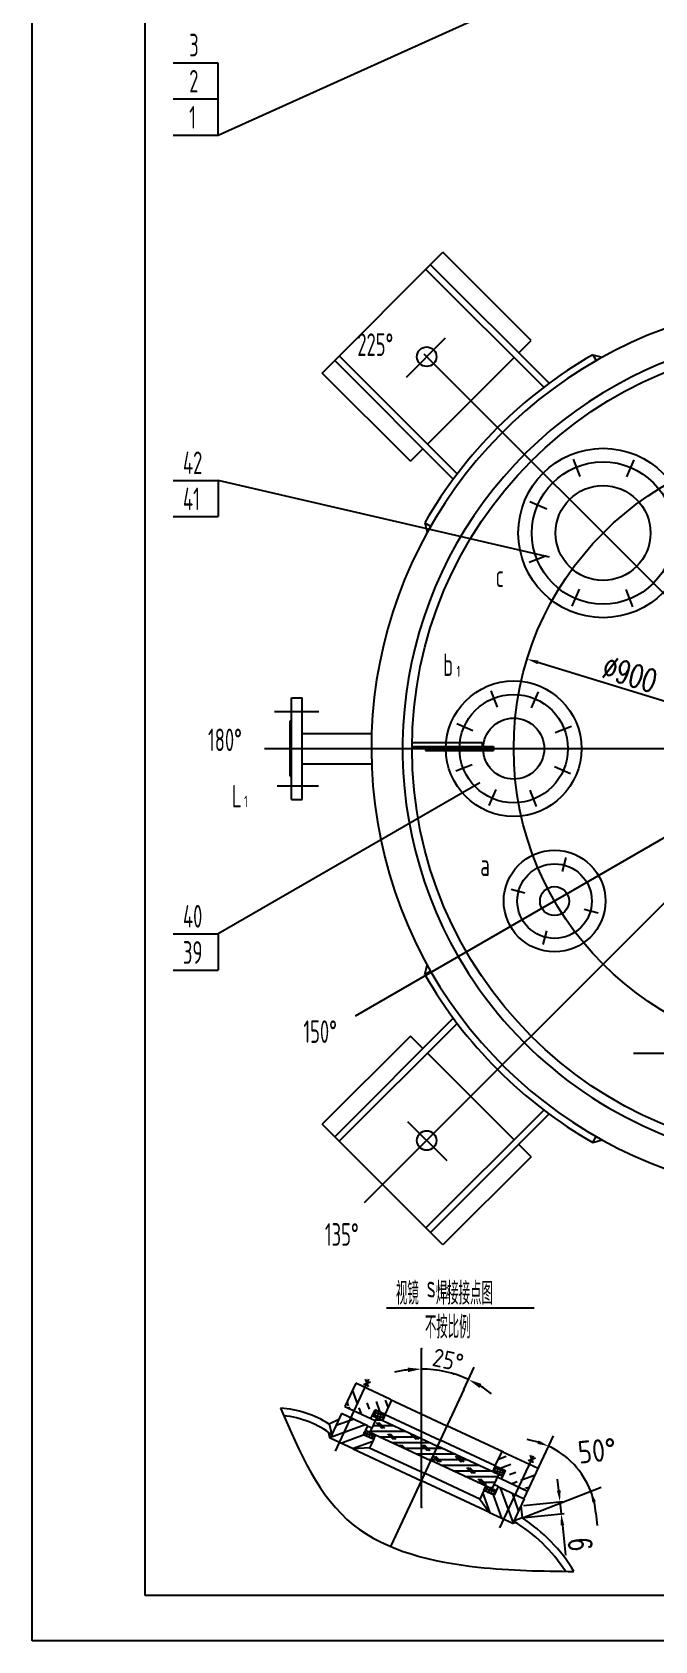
# Model space of a CAD drawing. Extents: x 174 to 768, y -773 to 68.
# Drawn here: x 174.3 to 312, y -772.7 to -416.6 of the extents above; entities that cross this region are included whole.
import ezdxf

# ---------------------------------------------------------------- set-up
doc = ezdxf.new("R2010")
doc.units = 0
doc.header["$MEASUREMENT"] = 0
doc.layers.get('DEFPOINTS').update_dxf_attribs({"linetype": 'CONTINUOUS', "lineweight": 30})
doc.layers.add('DIM', color=7, linetype='CONTINUOUS')
doc.styles.add('HZ5', font='romans.shx', dxfattribs={"width": 0.7, "height": 5, "bigfont": 'hztxt.shx'})
doc.styles.add('J_BigFont', font='gbenor.shx', dxfattribs={"bigfont": 'gbcbig.shx'})
doc.dimstyles.new('机械制图iso', dxfattribs={"dimscale": 0, "dimtxt": 0.18, "dimasz": 2.5, "dimexe": 0.625, "dimexo": 0.625, "dimgap": 1, "dimtad": 1, "dimdec": 4, "dimzin": 0, "dimdsep": 46, "dimtxsty": 'HZ5', "dimcen": 0, "dimadec": 0, "dimazin": 0, "dimtfac": 1, "dimtdec": 4, "dimtmove": 0, "dimatfit": 2, "dimfxl": 0, "dimtolj": 1, "dimtzin": 0, "dimarcsym": 0})

# ---------------------------------------------------------------- blocks, each defined once
blk = doc.blocks.new('*D42')
at = {"layer": 'DEFPOINTS', "color": 0}
for p in [(283.79, -555.34), (412.84, -594.99)]:
    blk.add_point(p, dxfattribs=at)
at = {"layer": 'DIM', "color": 0, "lineweight": -2}
blk.add_line((410.45, -594.26), (286.18, -556.08), dxfattribs=at)
at = {"layer": 'DIM', "color": 0}
for points in [[(286.3, -555.68), (286.06, -556.47), (283.79, -555.34)], [(410.57, -593.86), (410.32, -594.65), (412.84, -594.99)]]:
    blk.add_solid(points, dxfattribs=at)
at = {"layer": 'DIM', "color": 0, "insert": (306.53, -558.67), "char_height": 5, "attachment_point": 5, "rotation": 342.9211, "style": 'HZ5'}
blk.add_mtext('\\A1;%%c900', dxfattribs=at)
blk = doc.blocks.new('*D75')
at = {"layer": 'DEFPOINTS', "color": 0}
for p in [(282.39, -742.78), (282.67, -745.46), (291.32, -744.57)]:
    blk.add_point(p, dxfattribs=at)
at = {"layer": 'DIM', "color": 0, "lineweight": -2}
for p, q in [((290.79, -739.4), (290.54, -736.92)), ((283.01, -742.72), (291.67, -741.83)), ((291.05, -741.89), (291.32, -744.57)), ((283.29, -745.4), (291.95, -744.51)), ((291.58, -747.06), (292.26, -753.69))]:
    blk.add_line(p, q, dxfattribs=at)
at = {"layer": 'DIM', "color": 0}
for points in [[(291.21, -739.36), (290.38, -739.45), (291.05, -741.89)], [(291.99, -747.01), (291.17, -747.1), (291.32, -744.57)]]:
    blk.add_solid(points, dxfattribs=at)
at = {"layer": 'DIM', "color": 0, "insert": (295.53, -751.26), "char_height": 5, "attachment_point": 5, "rotation": 275.8668, "style": 'HZ5'}
blk.add_mtext('\\A1;6', dxfattribs=at)

msp = doc.modelspace()

# ---------------------------------------------------------------- hatches: boundary and pattern name
at = {"layer": 'DIM'}
h = msp.add_hatch(dxfattribs=at)
h.set_pattern_fill('ANSI31', color=256, scale=0.64, angle=65, style=0)
h.set_pattern_definition([(110, (-200.1305, -723.5263), (-1.909455, -0.694985), [])])
edge = h.paths.add_edge_path()
edge.add_line((252.37005, -722.58364), (253.86316, -719.38163))
edge.add_line((252.37005, -722.58364), (250.16411, -721.55499))
edge.add_line((249.22889, -723.45785), (250.12476, -721.53664))
edge.add_line((243.45531, -720.76558), (249.22889, -723.45785))
edge.add_line((245.8443, -715.64238), (243.45531, -720.76558))
edge.add_line((253.54241, -719.23206), (245.8443, -715.64238))
h = msp.add_hatch(dxfattribs=at)
h.set_pattern_fill('ANSI31', color=256, scale=0.64, angle=-25, style=0)
h.set_pattern_definition([(20, (-200.1305, -723.5263), (-0.694985, 1.909455), [])])
h.paths.add_polyline_path([(245.30252, -730.20311), (240.17045, -727.80998), (242.70875, -722.36658), (248.48233, -725.05885), (247.58646, -726.98005), (249.83175, -728.02704), (248.93587, -729.94824)])
h = msp.add_hatch(dxfattribs=at)
h.set_pattern_fill('ANSI37', color=256, scale=5, angle=30, style=0)
h.set_pattern_definition([(75, (-91.4256, -1072.5208), (-0.60370364, 0.1617619), []), (165, (-91.4256, -1072.5208), (-0.1617619, -0.60370364), [])])
h.paths.add_polyline_path([(252.37005, -722.58364), (250.12476, -721.53664), (249.52752, -722.81744), (251.7728, -723.86444)])
h.paths.add_polyline_path([(250.27968, -727.06644), (248.0344, -726.01945), (247.58646, -726.98005), (249.83175, -728.02704)])
h.paths.add_polyline_path([(278.99269, -734.99798), (276.7474, -733.95099), (276.15016, -735.23179), (278.39544, -736.27878)])
h.paths.add_polyline_path([(276.90232, -739.48078), (274.65704, -738.43379), (274.2091, -739.39439), (276.45439, -740.44138)])
h = msp.add_hatch(dxfattribs=at)
h.set_pattern_fill('CORK', color=256, scale=10, style=0)
h.set_pattern_definition([(0, (-91.4256, -1072.5208), (0, 1.25), []), (135, (-90.8006, -1073.1458), (-2.5, -2.5), [1.767767, -1.767767]), (135, (-90.488, -1073.1458), (-2.5, -2.5), [1.767767, -1.767767]), (135, (-90.1756, -1073.1458), (-2.5, -2.5), [1.767767, -1.767767])])
h.paths.add_polyline_path([(260.37799, -731.77536), (260.37799, -727.87711), (250.48978, -723.26616), (248.99666, -726.46816)])
h.paths.add_polyline_path([(275.94006, -739.03207), (277.43318, -735.83007), (263.96148, -729.54811), (262.46836, -732.75011)])
h.paths.add_polyline_path([(263.96148, -729.54811), (260.37799, -727.87711), (260.37799, -731.77536), (262.46836, -732.75011)])
h = msp.add_hatch(dxfattribs=at)
h.set_pattern_fill('ANSI31', color=256, scale=0.64, angle=65, style=0)
h.set_pattern_definition([(20, (566.887, -1081.1925), (0.694985, -1.909455), [])])
edge = h.paths.add_edge_path()
edge.add_line((276.7474, -733.95099), (278.24052, -730.74898))
edge.add_line((276.7474, -733.95099), (278.95334, -734.97963))
edge.add_line((278.09682, -736.91918), (278.99269, -734.99798))
edge.add_line((283.8704, -739.61145), (278.09682, -736.91918))
edge.add_line((286.25939, -734.48824), (283.8704, -739.61145))
edge.add_line((278.56128, -730.89855), (286.25939, -734.48824))
h = msp.add_hatch(dxfattribs=at)
h.set_pattern_fill('ANSI31', color=256, scale=0.64, angle=-25, style=0)
h.set_pattern_definition([(110, (566.887, -1081.1925), (1.909455, 0.694985), [])])
h.paths.add_polyline_path([(275.45347, -744.26272), (280.58554, -746.65585), (283.12384, -741.21245), (277.35026, -738.52018), (276.45439, -740.44138), (274.2091, -739.39439), (273.31323, -741.31559)])

# ---------------------------------------------------------------- linework, layer by layer
for p, q in [((174.25028, -772.67581), (174.25028, 68.32419)), ((199.25028, -762.67581), (199.25028, 58.32419)), ((305.48748, -398.7564), (215.44681, -439.41641)), ((215.44681, -423.41641), (205.44681, -423.41641)), ((215.44681, -439.41641), (215.44681, -423.41641)), ((215.44681, -431.41641), (205.44681, -431.41641)), ((215.44681, -439.41641), (205.44681, -439.41641)), ((238.43618, -492.01772), (265.16481, -465.28908)), ((284.68096, -484.80523), (265.16481, -465.28908)), ((287.4868, -495.16297), (261.38886, -469.06503)), ((288.6512, -494.2909), (262.4071, -468.0468)), ((281.92324, -487.56294), (284.68096, -484.80523)), ((267.438, -515.5041), (241.19389, -489.26)), ((268.31006, -514.3397), (242.21213, -488.24177)), ((261.72827, -507.75791), (280.90501, -488.58118)), ((298.33097, -487.97593), (299.08097, -489.27497)), ((298.33097, -487.97593), (300.40235, -488.53095)), ((257.95232, -511.53386), (238.43618, -492.01772)), ((257.95232, -511.53386), (260.71004, -508.77615)), ((295.54978, -514.9019), (294.02646, -511.10847)), ((305.88698, -515.01395), (307.49219, -511.25444)), ((205.44681, -515.77435), (215.44681, -515.77435)), ((288.74641, -532.78062), (215.44681, -515.77435)), ((215.44681, -515.77435), (215.44681, -523.77435)), ((288.16105, -522.13217), (284.40154, -520.52697)), ((205.44681, -523.77435), (215.44681, -523.77435)), ((261.12302, -525.18387), (262.42207, -525.93387)), ((261.12302, -525.18387), (261.67805, -527.25526)), ((288.049, -532.46937), (284.25557, -533.9927)), ((295.27927, -539.85811), (293.67407, -543.61762)), ((305.61647, -539.97016), (307.1398, -543.76358)), ((231.61283, -586.41574), (231.61283, -563.91574)), ((231.61283, -563.91574), (234.01283, -563.91574)), ((234.01283, -586.41574), (234.01283, -563.91574)), ((227.86961, -566.91574), (237.67939, -566.91574)), ((231.31283, -581.29858), (231.31283, -569.0329)), ((231.31283, -569.0329), (231.61283, -569.0329)), ((234.01283, -571.79074), (249.37038, -571.79074)), ((234.01283, -578.54074), (249.37038, -578.54074)), ((273.34413, -582.74792), (215.44681, -616.17495)), ((228.43159, -583.41574), (237.62078, -583.41574)), ((231.31283, -581.29858), (231.61283, -581.29858)), ((231.61283, -586.41574), (234.01283, -586.41574)), ((205.44681, -616.17495), (215.44681, -616.17495)), ((215.44681, -616.17495), (215.44681, -624.17495)), ((261.12302, -625.1476), (261.67805, -623.07622)), ((205.44681, -624.17495), (215.44681, -624.17495)), ((261.12302, -625.1476), (262.42207, -624.3976)), ((267.438, -634.82737), (241.19389, -661.07147)), ((268.31006, -635.99177), (242.21213, -662.08971)), ((257.95232, -638.79761), (238.43618, -658.31376)), ((260.71004, -641.55533), (257.95232, -638.79761)), ((280.90501, -661.7503), (261.72827, -642.57356)), ((287.4868, -655.16851), (261.38886, -681.26644)), ((265.16481, -685.04239), (238.43618, -658.31376)), ((288.6512, -656.04057), (262.4071, -682.28468)), ((298.33097, -662.35555), (299.08097, -661.0565)), ((298.33097, -662.35555), (300.40235, -661.80052)), ((284.68096, -665.52625), (265.16481, -685.04239)), ((284.68096, -665.52625), (281.92324, -662.76853)), ((252.63577, -698.97706), (285.33531, -698.97706)), ((260.37799, -743.07443), (260.37799, -708.02534)), ((269.78464, -717.06031), (272.09449, -712.10681)), ((245.8443, -715.64238), (243.45531, -720.76558)), ((253.54241, -719.23206), (245.8443, -715.64238)), ((247.53691, -715.91355), (249.13423, -715.33217)), ((247.97531, -714.77924), (248.58598, -716.45702)), ((253.54241, -719.23206), (266.05184, -725.06531)), ((269.78464, -717.06031), (253.65896, -751.64192)), ((242.70875, -722.36658), (240.17045, -727.80998)), ((248.48233, -725.05885), (242.70875, -722.36658)), ((243.45531, -720.76558), (249.22889, -723.45785)), ((249.22889, -723.45785), (250.12476, -721.53664)), ((249.52752, -722.81744), (263.96148, -729.54811)), ((252.37005, -722.58364), (250.16411, -721.55499)), ((252.37005, -722.58364), (251.76891, -723.87277)), ((252.37005, -722.58364), (253.86316, -719.38163)), ((252.37005, -722.58364), (264.55873, -728.26731)), ((242.08331, -723.70784), (239.96887, -724.69419)), ((239.96887, -724.69419), (240.53181, -727.01714)), ((248.48233, -725.05885), (247.58646, -726.98005)), ((248.0344, -726.01945), (262.46836, -732.75011)), ((248.48233, -725.05885), (249.4279, -725.49977)), ((250.48978, -723.26616), (248.99666, -726.46816)), ((249.22889, -723.45785), (250.17446, -723.89877)), ((278.56128, -730.89855), (266.05184, -725.06531)), ((240.17045, -727.80998), (239.89804, -726.67182)), ((245.30252, -730.20311), (240.17045, -727.80998)), ((248.93587, -729.94824), (245.30252, -730.20311)), ((247.58646, -726.98005), (249.83175, -728.02704)), ((249.83175, -728.02704), (248.93587, -729.94824)), ((248.93587, -729.94824), (261.04824, -735.59633)), ((249.83175, -728.02704), (250.33463, -726.9486)), ((278.39544, -736.27878), (263.96148, -729.54811)), ((276.7474, -733.95099), (264.55873, -728.26731)), ((283.15026, -741.1558), (289.59827, -727.328)), ((245.30252, -730.20311), (260.37799, -737.23292)), ((276.90232, -739.48078), (262.46836, -732.75011)), ((276.7474, -733.95099), (278.24052, -730.74898)), ((278.56128, -730.89855), (286.25939, -734.48824)), ((284.00947, -732.73543), (285.60679, -732.15405)), ((284.44787, -731.60113), (285.05854, -733.27891)), ((273.31323, -741.31559), (261.20087, -735.6675)), ((277.43318, -735.83007), (275.94006, -739.03207)), ((276.7474, -733.95099), (276.14627, -735.24012)), ((276.7474, -733.95099), (278.95334, -734.97963)), ((278.09682, -736.91918), (277.15125, -736.47825)), ((278.09682, -736.91918), (278.99269, -734.99798)), ((283.8704, -739.61145), (278.09682, -736.91918)), ((275.45347, -744.26272), (260.37799, -737.23292)), ((274.2091, -739.39439), (273.31323, -741.31559)), ((274.2091, -739.39439), (274.71199, -738.31594)), ((276.45439, -740.44138), (274.2091, -739.39439)), ((277.35026, -738.52018), (276.40469, -738.07926)), ((277.35026, -738.52018), (276.45439, -740.44138)), ((277.35026, -738.52018), (283.12384, -741.21245)), ((282.72628, -745.43673), (300.19349, -738.63561)), ((273.31323, -741.31559), (275.45347, -744.26272)), ((275.45347, -744.26272), (280.58554, -746.65585)), ((283.12384, -741.21245), (280.58554, -746.65585)), ((282.39275, -742.78029), (282.66804, -745.45941)), ((280.58554, -746.65585), (281.2631, -746.46376)), ((282.66804, -745.45941), (280.80523, -746.18472)), ((299.02471, -744.40607), (299.29253, -747.14953)), ((758.25028, -762.67581), (199.25028, -762.67581)), ((768.25028, -772.67581), (174.25028, -772.67581))]:
    msp.add_line(p, q, dxfattribs=at)
at = {"layer": 'DIM', "ltscale": 15}
for p, q in [((257.06321, -492.90684), (265.71616, -484.25388)), ((266.05393, -666.41537), (257.40098, -657.76241))]:
    msp.add_line(p, q, dxfattribs=at)
at = {"layer": 'DIM', "ltscale": 10}
for p, q in [((348.31283, -575.16574), (260.98317, -487.83607)), ((277.2253, -565.97054), (275.82623, -562.38459)), ((284.77805, -566.12698), (286.32441, -562.60203)), ((271.77408, -571.20052), (268.24913, -569.65416)), ((290.00803, -571.5782), (293.59399, -570.17913)), ((225.66881, -575.16574), (471.50118, -575.16574)), ((348.31283, -575.16574), (245.72064, -634.39737)), ((348.31283, -575.16574), (247.75775, -675.72082)), ((258.31396, -574.71574), (276.31283, -574.71574)), ((258.32296, -573.81574), (273.86274, -573.81574)), ((261.31283, -574.71574), (261.31283, -575.61574)), ((261.31283, -575.61574), (276.31283, -575.61574)), ((273.86274, -573.81574), (273.86274, -574.71574)), ((276.31283, -574.71574), (276.31283, -575.61574)), ((271.61764, -578.75327), (268.03168, -580.15234)), ((289.85159, -579.13095), (293.37654, -580.67731)), ((276.84762, -584.20449), (275.30126, -587.72944)), ((284.40037, -584.36093), (285.79944, -587.94689)), ((390.57362, -642.66574), (307.29894, -642.66574))]:
    msp.add_line(p, q, dxfattribs=at)
at = {"layer": 'DIM', "ltscale": 20}
for p, q in [((291.61879, -602.33735), (292.43639, -599.28605)), ((283.27773, -607.15306), (280.22644, -606.33547)), ((296.43451, -610.67841), (299.4858, -611.496)), ((288.09345, -615.49412), (287.27585, -618.54542))]:
    msp.add_line(p, q, dxfattribs=at)
at = {"layer": 'DIM', "ltscale": 0.5}
for p, q in [((248.70978, -714.73671), (241.28526, -730.65864)), ((285.11127, -731.71101), (277.68675, -747.63293))]:
    msp.add_line(p, q, dxfattribs=at)
at = {"layer": 'DIM', "ltscale": 10}
for centre, radius in [((348.31283, -575.16574), 90), ((348.31283, -575.16574), 67.5), ((300.58313, -527.43603), 15.75), ((280.81283, -575.16574), 12)]:
    msp.add_circle(centre, radius, dxfattribs=at)
at = {"layer": 'DIM'}
for centre, radius in [((261.55857, -488.41147), 2.16), ((300.58313, -527.43603), 18.75), ((300.58313, -527.43603), 10.5), ((280.81283, -575.16574), 15), ((280.81283, -575.16574), 6.75), ((289.85612, -608.91574), 11.25), ((289.85612, -608.91574), 3.21972), ((261.55857, -661.92), 2.16)]:
    msp.add_circle(centre, radius, dxfattribs=at)
at = {"layer": 'DIM', "ltscale": 20}
msp.add_circle((289.85612, -608.91574), 8.25, dxfattribs=at)
at = {"layer": 'DIM'}
for centre, radius, start, end in [((348.31283, -575.16574), 99, 45, 261.625032), ((348.31283, -575.16574), 92.1, 286.7831797, 210), ((348.31283, -575.16574), 100.5, 119.8236431, 150.1763569), ((348.31283, -575.16574), 92.1, 210, 253.2168203), ((348.31283, -575.16574), 100.5, 209.8236431, 225), ((348.31283, -575.16574), 100.5, 225, 240.1763569), ((260.37799, -737.23292), 24.72359, 96.9566328, 103.9132657), ((260.37799, -737.23292), 24.72359, 65, 90), ((260.37799, -737.23292), 24.72359, 51.0867343, 58.0433672), ((227.61216, -744.18507), 23.07776, 57.6263706, 86.0775145), ((227.61216, -744.18507), 21.47776, 52.875539, 83.8522541), ((280.80523, -746.18472), 18.30609, 72.830783, 80.661566), ((280.80523, -746.18472), 18.30609, 21.2741863, 65), ((280.80523, -746.18472), 18.30609, 5.5757496, 21.2741863), ((280.80523, -746.18472), 18.30609, 5.6126203, 13.4434033), ((262.88369, -776.10592), 34.87779, 32.6513389, 59.084876), ((262.88369, -776.10592), 36.47779, 31.0142703, 57.1550903)]:
    msp.add_arc(centre, radius, start, end, dxfattribs=at)
msp.add_spline([(229.19084, -721.16137), (245.30913, -746.97805), (272.90089, -756.35546), (294.14658, -757.31068)], degree=3, dxfattribs=at)
for p in [(260.37799, -708.02534), (267.4688, -713.54797), (269.78464, -717.06031), (292.46788, -732.0746), (260.37799, -743.07443), (280.58554, -746.65585), (280.80523, -746.18472), (282.66804, -745.45941), (253.65896, -751.64192)]:
    msp.add_point(p, dxfattribs=at)
for points in [[(257.35319, -712.19226), (257.41386, -713.19041), (260.37799, -712.50932)], [(273.22522, -716.69571), (273.70204, -715.81671), (270.82664, -714.82573)], [(286.35899, -728.30563), (286.0592, -729.08317), (288.54172, -729.59377)], [(298.21205, -742.05315), (299.00742, -741.80452), (297.86385, -739.54269)]]:
    msp.add_solid(points, dxfattribs=at)

# ---------------------------------------------------------------- texts
at = {"layer": 'DIM', "style": 'J_BigFont', "width": 0.7}
for s, height, p in [('3', 5, (208.99947, -421.91661)), ('2', 5, (208.99947, -429.91661)), ('1', 5, (208.99947, -437.91661)), ('225°', 5, (246.20463, -488.23166)), ('42', 5, (207.62303, -514.38402)), ('41', 5, (207.62303, -522.38402)), ('c', 5, (276.83538, -539.41964)), ('b', 5, (265.19535, -559.0946)), ('1', 2.5, (268.21795, -559.31184)), ('180°', 5, (213.1601, -575.72105)), ('L', 5, (218.46369, -588.19689)), ('1', 2.5, (221.1655, -588.10426)), ('a', 5, (273.42067, -603.38294)), ('40', 5, (207.62303, -614.78462)), ('39', 5, (207.62303, -622.78462)), ('150°', 5, (234.26478, -640.30871)), ('135°', 5, (239.03257, -685.21642)), ('视镜  焊接接点图', 5, (254.76126, -698.24781)), ('s', 5, (261.53161, -696.68122)), ('1.2', 2.5, (264.38318, -696.87059)), ('不按比例', 5, (261.1765, -705.74152))]:
    msp.add_text(s, height=height, dxfattribs=at).set_placement(p)
at = {"layer": 'DIM', "attachment_point": 5, "style": 'J_BigFont'}
for s, insert, char_height, rotation in [('25°', (266.2974, -710.53221), 4, 347.5), ('50°', (299.24636, -730.58696), 5, 5.5757496)]:
    msp.add_mtext(s, dxfattribs=dict(at, insert=insert, char_height=char_height, rotation=rotation))

# ---------------------------------------------------------------- dimensions: what is measured, and where the dimension line sits
at = {"layer": 'DIM'}
dim = msp.add_diameter_dim_2p(p1=(412.83617, -594.98969), p2=(283.7895, -555.34178), text='%%c900', dimstyle='机械制图iso', override={"dimscale": 1}, dxfattribs=at)
dim.commit()
dim.dimension.update_dxf_attribs({"geometry": '*D42', "text_midpoint": (305.50515, -562.01363), "dimtype": 163})
dim = msp.add_aligned_dim(p1=(282.39275, -742.78029), p2=(282.66804, -745.45941), distance=8.70215, text='6', dimstyle='机械制图iso', override={"dimscale": 1}, dxfattribs=at)
dim.commit()
dim.dimension.update_dxf_attribs({"geometry": '*D75', "text_midpoint": (295.5303, -751.25839)})

doc.saveas('drawing.dxf')
